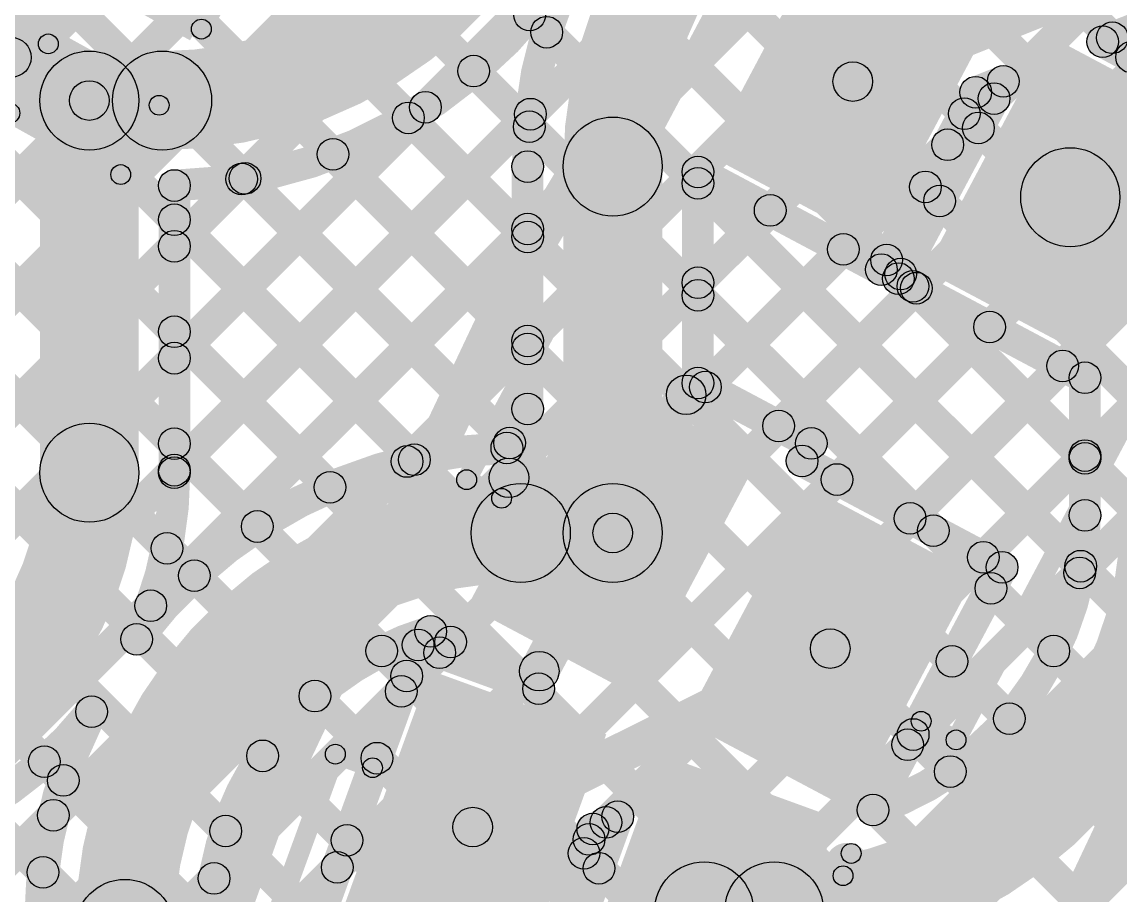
# Model space of a CAD drawing. Header units: millimetres. Extents: x -2.17 to 2.17, y -2.17 to 2.17.
# Drawn here: x -1.453 to -1.1756, y 0.5495 to 0.7701 of the extents above; entities that cross this region are included whole.
import ezdxf

# ---------------------------------------------------------------- set-up
doc = ezdxf.new("R2010")
doc.units = ezdxf.units.MM
doc.header["$MEASUREMENT"] = 0
for name, color, linetype in [('BottomLayer', 5, 'Continuous'), ('Mechanical2', 216, 'Continuous'), ('TopLayer', 1, 'Continuous'), ('TopOverlay', 2, 'Continuous'), ('TopPaste', 8, 'Continuous'), ('TopSolder', 216, 'Continuous')]:
    doc.layers.add(name, color=color, linetype=linetype)

# ---------------------------------------------------------------- blocks, each defined once
blk = doc.blocks.new('WS2812B_M____172')
at = {"layer": 'TopLayer'}
for points in [[(-0.09409, 0.05079), (-0.03504, 0.05079), (-0.03504, 0.01142), (-0.09409, 0.01142)], [(0.03504, 0.05079), (0.09409, 0.05079), (0.09409, 0.01142), (0.03504, 0.01142)], [(-0.09409, -0.01142), (-0.03504, -0.01142), (-0.03504, -0.05079), (-0.09409, -0.05079)], [(0.03504, -0.01142), (0.09409, -0.01142), (0.09409, -0.05079), (0.03504, -0.05079)]]:
    blk.add_hatch(color=1, dxfattribs=at).paths.add_polyline_path(points)
at = {"layer": 'TopOverlay'}
for points in [[(0.07, 0.0725), (0.07, 0.0675), (-0.07, 0.0675), (-0.07, 0.0725)], [(0.0725, 0.06), (0.0675, 0.06), (0.0675, 0.07), (0.0725, 0.07)], [(0.0725, -0.07), (0.0675, -0.07), (0.0675, -0.06), (0.0725, -0.06)], [(0.07, -0.0675), (0.07, -0.0725), (-0.07, -0.0725), (-0.07, -0.0675)]]:
    blk.add_hatch(color=2, dxfattribs=at).paths.add_polyline_path(points)
h = blk.add_hatch(color=2, dxfattribs=at)
edge = h.paths.add_edge_path()
edge.add_arc((0.07, 0.07), 0.0025, 0, 360)
h = blk.add_hatch(color=2, dxfattribs=at)
edge = h.paths.add_edge_path()
edge.add_arc((0.07, 0.07), 0.0025, 0, 360)
h = blk.add_hatch(color=2, dxfattribs=at)
edge = h.paths.add_edge_path()
edge.add_arc((0.07, 0.06), 0.0025, 0, 360)
h = blk.add_hatch(color=2, dxfattribs=at)
edge = h.paths.add_edge_path()
edge.add_arc((0.07, -0.06), 0.0025, 0, 360)
h = blk.add_hatch(color=2, dxfattribs=at)
edge = h.paths.add_edge_path()
edge.add_arc((0.07, -0.07), 0.0025, 0, 360)
h = blk.add_hatch(color=2, dxfattribs=at)
edge = h.paths.add_edge_path()
edge.add_arc((0.07, -0.07), 0.0025, 0, 360)
at = {"layer": 'TopPaste'}
for points in [[(-0.09409, 0.05079), (-0.03504, 0.05079), (-0.03504, 0.01142), (-0.09409, 0.01142)], [(0.03504, 0.05079), (0.09409, 0.05079), (0.09409, 0.01142), (0.03504, 0.01142)], [(-0.09409, -0.01142), (-0.03504, -0.01142), (-0.03504, -0.05079), (-0.09409, -0.05079)], [(0.03504, -0.01142), (0.09409, -0.01142), (0.09409, -0.05079), (0.03504, -0.05079)]]:
    blk.add_hatch(color=8, dxfattribs=at).paths.add_polyline_path(points)
at = {"layer": 'TopSolder'}
for points in [[(-0.09809, 0.05479), (-0.03104, 0.05479), (-0.03104, 0.00742), (-0.09809, 0.00742)], [(0.03104, 0.05479), (0.09809, 0.05479), (0.09809, 0.00742), (0.03104, 0.00742)], [(-0.09809, -0.00742), (-0.03104, -0.00742), (-0.03104, -0.05479), (-0.09809, -0.05479)], [(0.03104, -0.00742), (0.09809, -0.00742), (0.09809, -0.05479), (0.03104, -0.05479)]]:
    blk.add_hatch(color=216, dxfattribs=at).paths.add_polyline_path(points)
at = {"layer": 'TopOverlay'}
for centre in [(0.07, 0.07), (0.07, 0.07), (0.07, 0.06), (0.07, -0.06), (0.07, -0.07), (0.07, -0.07)]:
    blk.add_circle(centre, 0.0025, dxfattribs=at)
blk = doc.blocks.new('WS2812B_M____173')
at = {"layer": 'TopLayer'}
for points in [[(-0.09409, 0.05079), (-0.03504, 0.05079), (-0.03504, 0.01142), (-0.09409, 0.01142)], [(-0.09409, -0.01142), (-0.03504, -0.01142), (-0.03504, -0.05079), (-0.09409, -0.05079)]]:
    blk.add_hatch(color=1, dxfattribs=at).paths.add_polyline_path(points)
at = {"layer": 'TopOverlay'}
h = blk.add_hatch(color=2, dxfattribs=at)
edge = h.paths.add_edge_path()
edge.add_arc((-0.091, 0.061), 0.0025, 0, 360)
h = blk.add_hatch(color=2, dxfattribs=at)
edge = h.paths.add_edge_path()
edge.add_arc((-0.085, 0.061), 0.0025, 0, 360)
h = blk.add_hatch(color=2, dxfattribs=at)
edge = h.paths.add_edge_path()
edge.add_arc((-0.07, -0.06), 0.0025, 0, 360)
for points in [[(-0.0675, -0.07), (-0.0725, -0.07), (-0.0725, -0.06), (-0.0675, -0.06)], [(0.07, -0.0675), (0.07, -0.0725), (-0.07, -0.0725), (-0.07, -0.0675)]]:
    blk.add_hatch(color=2, dxfattribs=at).paths.add_polyline_path(points)
h = blk.add_hatch(color=2, dxfattribs=at)
edge = h.paths.add_edge_path()
edge.add_arc((-0.07, -0.07), 0.0025, 0, 360)
h = blk.add_hatch(color=2, dxfattribs=at)
edge = h.paths.add_edge_path()
edge.add_arc((-0.07, -0.07), 0.0025, 0, 360)
at = {"layer": 'TopPaste'}
for points in [[(-0.09409, 0.05079), (-0.03504, 0.05079), (-0.03504, 0.01142), (-0.09409, 0.01142)], [(-0.09409, -0.01142), (-0.03504, -0.01142), (-0.03504, -0.05079), (-0.09409, -0.05079)]]:
    blk.add_hatch(color=8, dxfattribs=at).paths.add_polyline_path(points)
at = {"layer": 'TopSolder'}
for points in [[(-0.09809, 0.05479), (-0.03104, 0.05479), (-0.03104, 0.00742), (-0.09809, 0.00742)], [(-0.09809, -0.00742), (-0.03104, -0.00742), (-0.03104, -0.05479), (-0.09809, -0.05479)]]:
    blk.add_hatch(color=216, dxfattribs=at).paths.add_polyline_path(points)
at = {"layer": 'TopOverlay', "const_width": 0.005}
blk.add_lwpolyline([(-0.085, 0.061, 1), (-0.091, 0.061, 1)], format="xyb", close=True, dxfattribs=at)
at = {"layer": 'TopOverlay'}
for centre in [(-0.091, 0.061), (-0.085, 0.061), (-0.07, -0.06), (-0.07, -0.07), (-0.07, -0.07)]:
    blk.add_circle(centre, 0.0025, dxfattribs=at)
blk = doc.blocks.new('C__0402_297')
at = {"layer": 'TopLayer'}
for points in [[(-0.0275, -0.0125), (-0.0275, 0.0125), (-0.0095, 0.0125), (-0.0095, -0.0125)], [(0.0095, -0.0125), (0.0095, 0.0125), (0.0275, 0.0125), (0.0275, -0.0125)]]:
    blk.add_hatch(color=1, dxfattribs=at).paths.add_polyline_path(points)
at = {"layer": 'TopOverlay'}
h = blk.add_hatch(color=2, dxfattribs=at)
edge = h.paths.add_edge_path()
edge.add_arc((-0.031, 0.016), 0.0025, 0, 360)
h = blk.add_hatch(color=2, dxfattribs=at)
edge = h.paths.add_edge_path()
edge.add_arc((-0.031, 0.016), 0.0025, 0, 360)
for points in [[(-0.031, 0.0135), (-0.031, 0.0185), (-0.011, 0.0185), (-0.011, 0.0135)], [(0.011, 0.0135), (0.011, 0.0185), (0.031, 0.0185), (0.031, 0.0135)], [(-0.0335, 0.016), (-0.0285, 0.016), (-0.0285, -0.016), (-0.0335, -0.016)], [(0.0285, 0.016), (0.0335, 0.016), (0.0335, -0.016), (0.0285, -0.016)], [(-0.031, -0.0185), (-0.031, -0.0135), (-0.011, -0.0135), (-0.011, -0.0185)], [(0.011, -0.0185), (0.011, -0.0135), (0.031, -0.0135), (0.031, -0.0185)]]:
    blk.add_hatch(color=2, dxfattribs=at).paths.add_polyline_path(points)
h = blk.add_hatch(color=2, dxfattribs=at)
edge = h.paths.add_edge_path()
edge.add_arc((-0.011, 0.016), 0.0025, 0, 360)
h = blk.add_hatch(color=2, dxfattribs=at)
edge = h.paths.add_edge_path()
edge.add_arc((0.011, 0.016), 0.0025, 0, 360)
h = blk.add_hatch(color=2, dxfattribs=at)
edge = h.paths.add_edge_path()
edge.add_arc((0.031, 0.016), 0.0025, 0, 360)
h = blk.add_hatch(color=2, dxfattribs=at)
edge = h.paths.add_edge_path()
edge.add_arc((0.031, 0.016), 0.0025, 0, 360)
h = blk.add_hatch(color=2, dxfattribs=at)
edge = h.paths.add_edge_path()
edge.add_arc((-0.031, -0.016), 0.0025, 0, 360)
h = blk.add_hatch(color=2, dxfattribs=at)
edge = h.paths.add_edge_path()
edge.add_arc((-0.031, -0.016), 0.0025, 0, 360)
h = blk.add_hatch(color=2, dxfattribs=at)
edge = h.paths.add_edge_path()
edge.add_arc((-0.011, -0.016), 0.0025, 0, 360)
h = blk.add_hatch(color=2, dxfattribs=at)
edge = h.paths.add_edge_path()
edge.add_arc((0.011, -0.016), 0.0025, 0, 360)
h = blk.add_hatch(color=2, dxfattribs=at)
edge = h.paths.add_edge_path()
edge.add_arc((0.031, -0.016), 0.0025, 0, 360)
h = blk.add_hatch(color=2, dxfattribs=at)
edge = h.paths.add_edge_path()
edge.add_arc((0.031, -0.016), 0.0025, 0, 360)
at = {"layer": 'TopPaste'}
for points in [[(-0.0275, -0.0125), (-0.0275, 0.0125), (-0.0095, 0.0125), (-0.0095, -0.0125)], [(0.0095, -0.0125), (0.0095, 0.0125), (0.0275, 0.0125), (0.0275, -0.0125)]]:
    blk.add_hatch(color=8, dxfattribs=at).paths.add_polyline_path(points)
at = {"layer": 'TopSolder'}
for points in [[(-0.02986, -0.01486), (-0.02986, 0.01486), (-0.00714, 0.01486), (-0.00714, -0.01486)], [(0.00714, -0.01486), (0.00714, 0.01486), (0.02986, 0.01486), (0.02986, -0.01486)]]:
    blk.add_hatch(color=216, dxfattribs=at).paths.add_polyline_path(points)
at = {"layer": 'TopOverlay'}
for centre in [(-0.031, 0.016), (-0.031, 0.016), (-0.011, 0.016), (0.011, 0.016), (0.031, 0.016), (0.031, 0.016), (-0.031, -0.016), (-0.031, -0.016), (-0.011, -0.016), (0.011, -0.016), (0.031, -0.016), (0.031, -0.016)]:
    blk.add_circle(centre, 0.0025, dxfattribs=at)

msp = doc.modelspace()

# ---------------------------------------------------------------- hatches: boundary and pattern name
at = {"layer": 'BottomLayer'}
for points in [[(-1.46248, 0.29206), (-1.46813, 0.29772), (-0.13579, 1.63006), (-0.13014, 1.6244)], [(-1.43419, 0.29206), (-1.43985, 0.29772), (-0.13579, 1.60177), (-0.13014, 1.59612)], [(-1.7736, 0.29206), (-1.77926, 0.29772), (-0.70733, 1.36965), (-0.70167, 1.36399)], [(-1.74532, 0.29206), (-1.75098, 0.29772), (-0.70733, 1.34137), (-0.70167, 1.33571)], [(-1.71703, 0.29206), (-1.72269, 0.29772), (-0.70733, 1.31308), (-0.70167, 1.30742)], [(-1.68875, 0.29206), (-1.69441, 0.29772), (-0.70733, 1.2848), (-0.70167, 1.27914)], [(-1.66047, 0.29206), (-1.66612, 0.29772), (-0.70733, 1.25651), (-0.70167, 1.25086)], [(-1.63218, 0.29206), (-1.63784, 0.29772), (-0.70733, 1.22823), (-0.70167, 1.22257)], [(-1.63216, 1.21496), (-1.6265, 1.22062), (-0.73117, 0.32529), (-0.73683, 0.31963)], [(-1.64433, 1.19885), (-1.63867, 1.20451), (-0.73188, 0.29772), (-0.73754, 0.29206)], [(-1.6039, 0.29206), (-1.60955, 0.29772), (-0.70733, 1.19994), (-0.70167, 1.19429)], [(-1.6565, 1.18274), (-1.65084, 1.18839), (-0.76017, 0.29772), (-0.76583, 0.29206)], [(-1.66867, 1.16662), (-1.66301, 1.17228), (-0.78845, 0.29772), (-0.79411, 0.29206)], [(-1.57561, 0.29206), (-1.58127, 0.29772), (-0.70733, 1.17166), (-0.70167, 1.166)], [(-1.68084, 1.15051), (-1.67518, 1.15617), (-0.81674, 0.29772), (-0.82239, 0.29206)], [(-1.54733, 0.29206), (-1.55299, 0.29772), (-0.70733, 1.14337), (-0.70167, 1.13772)], [(-1.69301, 1.13439), (-1.68736, 1.14005), (-0.84502, 0.29772), (-0.85068, 0.29206)], [(-1.70518, 1.11828), (-1.69953, 1.12394), (-0.87331, 0.29772), (-0.87896, 0.29206)], [(-1.71716, 1.10198), (-1.7115, 1.10763), (-0.90159, 0.29772), (-0.90725, 0.29206)], [(-1.72741, 1.08394), (-1.72176, 1.0896), (-0.92987, 0.29772), (-0.93553, 0.29206)], [(-1.51904, 0.29206), (-1.5247, 0.29772), (-0.73626, 1.08616), (-0.73061, 1.0805)], [(-1.49076, 0.29206), (-1.49642, 0.29772), (-0.71841, 1.07573), (-0.71275, 1.07007)], [(-1.73767, 1.06591), (-1.73201, 1.07157), (-0.95816, 0.29772), (-0.96382, 0.29206)], [(-1.91502, 0.29206), (-1.92068, 0.29772), (-1.16617, 1.05223), (-1.16051, 1.04657)], [(-1.74792, 1.04788), (-1.74226, 1.05354), (-0.98644, 0.29772), (-0.9921, 0.29206)], [(-1.75817, 1.02985), (-1.75251, 1.0355), (-1.01473, 0.29772), (-1.02038, 0.29206)], [(-1.88674, 0.29206), (-1.8924, 0.29772), (-1.16535, 1.02476), (-1.15969, 1.01911)], [(-1.76842, 1.01181), (-1.76276, 1.01747), (-1.04301, 0.29772), (-1.04867, 0.29206)], [(-1.85846, 0.29206), (-1.86411, 0.29772), (-1.15727, 1.00456), (-1.15161, 0.9989)], [(-1.77867, 0.99378), (-1.77302, 0.99944), (-1.0713, 0.29772), (-1.07695, 0.29206)], [(-1.83017, 0.29206), (-1.83583, 0.29772), (-1.14328, 0.99027), (-1.13762, 0.98461)], [(-1.80189, 0.29206), (-1.80754, 0.29772), (-1.12552, 0.97974), (-1.11986, 0.97409)], [(-1.78893, 0.97575), (-1.78327, 0.98141), (-1.09958, 0.29772), (-1.10524, 0.29206)], [(-1.79918, 0.95772), (-1.79352, 0.96337), (-1.12786, 0.29772), (-1.13352, 0.29206)], [(-1.80943, 0.93968), (-1.80377, 0.94534), (-1.15615, 0.29772), (-1.16181, 0.29206)], [(-1.81968, 0.92165), (-1.81402, 0.92731), (-1.18443, 0.29772), (-1.19009, 0.29206)]]:
    msp.add_hatch(color=5, dxfattribs=at).paths.add_polyline_path(points)
at = {"layer": 'TopLayer'}
for points in [[(-1.2413, 0.75036), (-1.245, 0.75965), (-1.14187, 0.80075), (-1.13817, 0.79146)], [(-1.4668, 0.741), (-1.4738, 0.74488), (-1.45149, 0.78511), (-1.4445, 0.78123)], [(-1.3276, 0.76898), (-1.32194, 0.77464), (-1.31761, 0.77031), (-1.32327, 0.76465)], [(-1.17856, 0.76137), (-1.18152, 0.7688), (-1.17029, 0.77328), (-1.16733, 0.76584)], [(-1.18192, 0.76155), (-1.17817, 0.76861), (-1.14692, 0.752), (-1.15068, 0.74494)], [(-1.18042, 0.76323), (-1.17477, 0.76889), (-1.16991, 0.76402), (-1.17556, 0.75837)], [(-1.45807, 0.75674), (-1.45322, 0.76549), (-1.43354, 0.75458), (-1.43839, 0.74584)], [(-1.43597, 0.73771), (-1.43597, 0.76271), (-1.41759, 0.76271), (-1.41759, 0.73771)], [(-1.34171, 0.75481), (-1.33606, 0.76047), (-1.32203, 0.74644), (-1.32768, 0.74078)], [(-1.21061, 0.74859), (-1.21357, 0.75602), (-1.20663, 0.75879), (-1.20366, 0.75136)], [(-1.22811, 0.70337), (-1.23517, 0.70712), (-1.20868, 0.75695), (-1.20161, 0.7532)], [(-1.23238, 0.70564), (-1.23944, 0.70939), (-1.21562, 0.75419), (-1.20856, 0.75043)], [(-1.21632, 0.7362), (-1.22198, 0.74186), (-1.21029, 0.75355), (-1.20463, 0.74789)], [(-1.42347, 0.6562), (-1.44847, 0.6562), (-1.44847, 0.75021), (-1.42347, 0.75021)], [(-1.41164, 0.68231), (-1.4173, 0.68796), (-1.3539, 0.75136), (-1.34825, 0.7457)], [(-1.41164, 0.65402), (-1.4173, 0.65968), (-1.32738, 0.7496), (-1.32172, 0.74394)], [(-1.21781, 0.74405), (-1.21215, 0.7497), (-1.20858, 0.74613), (-1.21424, 0.74047)], [(-1.3582, 0.74302), (-1.35255, 0.74867), (-1.32245, 0.71857), (-1.3281, 0.71292)], [(-1.37727, 0.7338), (-1.37161, 0.73946), (-1.32245, 0.69029), (-1.3281, 0.68463)], [(-1.18823, 0.7133), (-1.18823, 0.7383), (-1.1623, 0.7383), (-1.1623, 0.7133)], [(-1.28415, 0.72864), (-1.2804, 0.7357), (-1.23403, 0.71105), (-1.23779, 0.70398)], [(-1.41164, 0.71059), (-1.4173, 0.71625), (-1.40034, 0.73321), (-1.39468, 0.72755)], [(-1.39946, 0.7277), (-1.3938, 0.73336), (-1.327, 0.66656), (-1.33266, 0.6609)], [(-1.32127, 0.6723), (-1.32927, 0.6723), (-1.32927, 0.73354), (-1.32127, 0.73354)], [(-1.29127, 0.64098), (-1.31627, 0.64098), (-1.31627, 0.73354), (-1.29127, 0.73354)], [(-1.27827, 0.67885), (-1.28627, 0.67885), (-1.28627, 0.73217), (-1.27827, 0.73217)], [(-1.2851, 0.72649), (-1.27945, 0.73214), (-1.18273, 0.63542), (-1.18838, 0.62977)], [(-1.22763, 0.72558), (-1.22197, 0.73124), (-1.2184, 0.72766), (-1.22405, 0.72201)], [(-1.41047, 0.6562), (-1.41847, 0.6562), (-1.41847, 0.72875), (-1.41047, 0.72875)], [(-1.27945, 0.70137), (-1.2851, 0.70702), (-1.26684, 0.72529), (-1.26118, 0.71963)], [(-1.4173, 0.71726), (-1.41164, 0.72292), (-1.35103, 0.6623), (-1.35669, 0.65665)], [(-1.41762, 0.61976), (-1.42328, 0.62542), (-1.3281, 0.72059), (-1.32245, 0.71493)], [(-1.27753, 0.675), (-1.28318, 0.68066), (-1.24837, 0.71547), (-1.24272, 0.70981)], [(-1.23745, 0.70711), (-1.23179, 0.71277), (-1.22822, 0.7092), (-1.23387, 0.70354)], [(-1.23387, 0.70354), (-1.22822, 0.7092), (-1.22514, 0.70612), (-1.2308, 0.70047)], [(-1.23352, 0.70171), (-1.22976, 0.70878), (-1.18262, 0.68371), (-1.18638, 0.67665)], [(-1.25906, 0.66518), (-1.26472, 0.67084), (-1.22991, 0.70565), (-1.22425, 0.69999)], [(-1.2308, 0.70047), (-1.22514, 0.70612), (-1.18167, 0.66265), (-1.18733, 0.657)], [(-1.2851, 0.6982), (-1.27945, 0.70386), (-1.21999, 0.6444), (-1.22564, 0.63874)], [(-1.4173, 0.68897), (-1.41164, 0.69463), (-1.37236, 0.65535), (-1.37801, 0.64969)], [(-1.24429, 0.65167), (-1.24995, 0.65732), (-1.21144, 0.69583), (-1.20578, 0.69017)], [(-1.35288, 0.65621), (-1.35854, 0.66187), (-1.3281, 0.69231), (-1.32245, 0.68665)], [(-1.22583, 0.64185), (-1.23148, 0.6475), (-1.19298, 0.68601), (-1.18732, 0.68035)], [(-1.28415, 0.67532), (-1.2804, 0.68238), (-1.25172, 0.66713), (-1.25547, 0.66007)], [(-1.1805, 0.64542), (-1.1885, 0.64542), (-1.1885, 0.68018), (-1.1805, 0.68018)], [(-1.29936, 0.63863), (-1.30819, 0.64333), (-1.28963, 0.67823), (-1.2808, 0.67354)], [(-1.32699, 0.66055), (-1.33405, 0.66431), (-1.32881, 0.67418), (-1.32174, 0.67042)], [(-1.4173, 0.66069), (-1.41164, 0.66635), (-1.39074, 0.64545), (-1.3964, 0.63979)], [(-1.25241, 0.65731), (-1.25948, 0.66106), (-1.25713, 0.66548), (-1.25007, 0.66172)], [(-1.20736, 0.63203), (-1.21302, 0.63769), (-1.18733, 0.66337), (-1.18167, 0.65772)], [(-1.25782, 0.65565), (-1.25407, 0.66272), (-1.20356, 0.63586), (-1.20731, 0.6288)], [(-1.33233, 0.6505), (-1.32764, 0.65933), (-1.30143, 0.6454), (-1.30612, 0.63657)], [(-1.327, 0.62848), (-1.327, 0.65348), (-1.30377, 0.65348), (-1.30377, 0.62848)], [(-1.31792, 0.60373), (-1.32675, 0.60843), (-1.30819, 0.64333), (-1.29936, 0.63863)], [(-1.41918, 0.63429), (-1.41353, 0.63995), (-1.40663, 0.63305), (-1.41228, 0.62739)], [(-1.23451, 0.56912), (-1.24158, 0.57287), (-1.20897, 0.63421), (-1.2019, 0.63045)], [(-1.22645, 0.58465), (-1.23211, 0.59031), (-1.18868, 0.63374), (-1.18303, 0.62808)], [(-1.21109, 0.62419), (-1.20543, 0.62984), (-1.18955, 0.61397), (-1.19521, 0.60831)], [(-1.35161, 0.61259), (-1.34785, 0.61965), (-1.32063, 0.60518), (-1.32439, 0.59812)], [(-1.35429, 0.60896), (-1.35155, 0.61647), (-1.32114, 0.60541), (-1.32388, 0.59789)], [(-1.34463, 0.6079), (-1.35029, 0.61355), (-1.34755, 0.61629), (-1.3419, 0.61063)], [(-1.33691, 0.56223), (-1.34138, 0.57117), (-1.25108, 0.61625), (-1.24662, 0.6073)], [(-1.37552, 0.53894), (-1.38303, 0.54167), (-1.35668, 0.61408), (-1.34916, 0.61135)], [(-1.36496, 0.60835), (-1.3593, 0.61401), (-1.35296, 0.60767), (-1.35862, 0.60201)], [(-1.22091, 0.60572), (-1.21525, 0.61138), (-1.20079, 0.59691), (-1.20644, 0.59126)], [(-1.40163, 0.5509), (-1.40729, 0.55655), (-1.36001, 0.60383), (-1.35436, 0.59817)], [(-1.38184, 0.59695), (-1.37618, 0.60261), (-1.36051, 0.58693), (-1.36616, 0.58127)], [(-1.23073, 0.58726), (-1.22507, 0.59291), (-1.21571, 0.58356), (-1.22137, 0.5779)], [(-1.45015, 0.5804), (-1.44449, 0.58606), (-1.43974, 0.58131), (-1.4454, 0.57565)], [(-1.39504, 0.58186), (-1.38938, 0.58752), (-1.36806, 0.56619), (-1.37371, 0.56054)], [(-1.46664, 0.56861), (-1.46099, 0.57427), (-1.44483, 0.55811), (-1.45048, 0.55245)], [(-1.4876, 0.52149), (-1.49326, 0.52715), (-1.44789, 0.57252), (-1.44223, 0.56687)], [(-1.30701, 0.56262), (-1.31059, 0.56978), (-1.3043, 0.57292), (-1.30072, 0.56576)], [(-1.31706, 0.51766), (-1.32458, 0.5204), (-1.30627, 0.57071), (-1.29875, 0.56797)], [(-1.30693, 0.56075), (-1.31258, 0.5664), (-1.30829, 0.57069), (-1.30264, 0.56504)], [(-1.40433, 0.56287), (-1.39868, 0.56853), (-1.3756, 0.54546), (-1.38126, 0.5398)], [(-1.32161, 0.51932), (-1.32912, 0.52205), (-1.31256, 0.56757), (-1.30504, 0.56483)], [(-1.31386, 0.55725), (-1.3082, 0.56291), (-1.30443, 0.55913), (-1.31008, 0.55348)], [(-1.40267, 0.52157), (-1.40833, 0.52723), (-1.3762, 0.55936), (-1.37054, 0.5537)], [(-1.28069, 0.53292), (-1.28069, 0.55792), (-1.263, 0.55792), (-1.263, 0.53292)]]:
    msp.add_hatch(color=1, dxfattribs=at).paths.add_polyline_path(points)
h = msp.add_hatch(color=1, dxfattribs=at)
edge = h.paths.add_edge_path()
edge.add_arc((-1.32477, 0.77181), 0.004, 0, 360)
h = msp.add_hatch(color=1, dxfattribs=at)
edge = h.paths.add_edge_path()
edge.add_arc((-1.32044, 0.76748), 0.004, 0, 360)
h = msp.add_hatch(color=1, dxfattribs=at)
edge = h.paths.add_edge_path()
edge.add_arc((-1.18004, 0.76508), 0.004, 0, 360)
h = msp.add_hatch(color=1, dxfattribs=at)
edge = h.paths.add_edge_path()
edge.add_arc((-1.18004, 0.76508), 0.004, 0, 360)
h = msp.add_hatch(color=1, dxfattribs=at)
edge = h.paths.add_edge_path()
edge.add_arc((-1.1776, 0.76606), 0.004, 0, 360)
h = msp.add_hatch(color=1, dxfattribs=at)
edge = h.paths.add_edge_path()
edge.add_arc((-1.45565, 0.76112), 0.005, 0, 360)
h = msp.add_hatch(color=1, dxfattribs=at)
edge = h.paths.add_edge_path()
edge.add_arc((-1.43597, 0.75021), 0.0125, 0, 360)
h = msp.add_hatch(color=1, dxfattribs=at)
edge = h.paths.add_edge_path()
edge.add_arc((-1.43597, 0.75021), 0.0125, 0, 360)
h = msp.add_hatch(color=1, dxfattribs=at)
edge = h.paths.add_edge_path()
edge.add_arc((-1.41759, 0.75021), 0.0125, 0, 360)
h = msp.add_hatch(color=1, dxfattribs=at)
edge = h.paths.add_edge_path()
edge.add_arc((-1.41759, 0.75021), 0.0125, 0, 360)
h = msp.add_hatch(color=1, dxfattribs=at)
edge = h.paths.add_edge_path()
edge.add_arc((-1.17273, 0.76119), 0.004, 0, 360)
h = msp.add_hatch(color=1, dxfattribs=at)
edge = h.paths.add_edge_path()
edge.add_arc((-1.33889, 0.75764), 0.004, 0, 360)
h = msp.add_hatch(color=1, dxfattribs=at)
edge = h.paths.add_edge_path()
edge.add_arc((-1.24315, 0.755), 0.005, 0, 360)
h = msp.add_hatch(color=1, dxfattribs=at)
edge = h.paths.add_edge_path()
edge.add_arc((-1.20515, 0.75508), 0.004, 0, 360)
h = msp.add_hatch(color=1, dxfattribs=at)
edge = h.paths.add_edge_path()
edge.add_arc((-1.20515, 0.75508), 0.004, 0, 360)
h = msp.add_hatch(color=1, dxfattribs=at)
edge = h.paths.add_edge_path()
edge.add_arc((-1.43597, 0.75021), 0.005, 0, 360)
h = msp.add_hatch(color=1, dxfattribs=at)
edge = h.paths.add_edge_path()
edge.add_arc((-1.21209, 0.75231), 0.004, 0, 360)
h = msp.add_hatch(color=1, dxfattribs=at)
edge = h.paths.add_edge_path()
edge.add_arc((-1.21209, 0.75231), 0.004, 0, 360)
h = msp.add_hatch(color=1, dxfattribs=at)
edge = h.paths.add_edge_path()
edge.add_arc((-1.20746, 0.75072), 0.004, 0, 360)
h = msp.add_hatch(color=1, dxfattribs=at)
edge = h.paths.add_edge_path()
edge.add_arc((-1.35107, 0.74853), 0.004, 0, 360)
h = msp.add_hatch(color=1, dxfattribs=at)
edge = h.paths.add_edge_path()
edge.add_arc((-1.35537, 0.74584), 0.004, 0, 360)
h = msp.add_hatch(color=1, dxfattribs=at)
edge = h.paths.add_edge_path()
edge.add_arc((-1.32455, 0.74677), 0.004, 0, 360)
h = msp.add_hatch(color=1, dxfattribs=at)
edge = h.paths.add_edge_path()
edge.add_arc((-1.21498, 0.74687), 0.004, 0, 360)
h = msp.add_hatch(color=1, dxfattribs=at)
edge = h.paths.add_edge_path()
edge.add_arc((-1.32486, 0.74361), 0.004, 0, 360)
h = msp.add_hatch(color=1, dxfattribs=at)
edge = h.paths.add_edge_path()
edge.add_arc((-1.30377, 0.73354), 0.0125, 0, 360)
h = msp.add_hatch(color=1, dxfattribs=at)
edge = h.paths.add_edge_path()
edge.add_arc((-1.30377, 0.73354), 0.0125, 0, 360)
h = msp.add_hatch(color=1, dxfattribs=at)
edge = h.paths.add_edge_path()
edge.add_arc((-1.21141, 0.7433), 0.004, 0, 360)
h = msp.add_hatch(color=1, dxfattribs=at)
edge = h.paths.add_edge_path()
edge.add_arc((-1.37444, 0.73663), 0.004, 0, 360)
h = msp.add_hatch(color=1, dxfattribs=at)
edge = h.paths.add_edge_path()
edge.add_arc((-1.21915, 0.73903), 0.004, 0, 360)
h = msp.add_hatch(color=1, dxfattribs=at)
edge = h.paths.add_edge_path()
edge.add_arc((-1.18823, 0.7258), 0.0125, 0, 360)
h = msp.add_hatch(color=1, dxfattribs=at)
edge = h.paths.add_edge_path()
edge.add_arc((-1.18823, 0.7258), 0.0125, 0, 360)
h = msp.add_hatch(color=1, dxfattribs=at)
edge = h.paths.add_edge_path()
edge.add_arc((-1.18823, 0.7258), 0.0125, 0, 360)
h = msp.add_hatch(color=1, dxfattribs=at)
edge = h.paths.add_edge_path()
edge.add_arc((-1.32527, 0.73354), 0.004, 0, 360)
h = msp.add_hatch(color=1, dxfattribs=at)
edge = h.paths.add_edge_path()
edge.add_arc((-1.32527, 0.73354), 0.004, 0, 360)
h = msp.add_hatch(color=1, dxfattribs=at)
edge = h.paths.add_edge_path()
edge.add_arc((-1.28227, 0.73217), 0.004, 0, 360)
h = msp.add_hatch(color=1, dxfattribs=at)
edge = h.paths.add_edge_path()
edge.add_arc((-1.28227, 0.73217), 0.004, 0, 360)
h = msp.add_hatch(color=1, dxfattribs=at)
edge = h.paths.add_edge_path()
edge.add_arc((-1.41447, 0.72875), 0.004, 0, 360)
h = msp.add_hatch(color=1, dxfattribs=at)
edge = h.paths.add_edge_path()
edge.add_arc((-1.41447, 0.72875), 0.004, 0, 360)
h = msp.add_hatch(color=1, dxfattribs=at)
edge = h.paths.add_edge_path()
edge.add_arc((-1.39751, 0.73038), 0.004, 0, 360)
h = msp.add_hatch(color=1, dxfattribs=at)
edge = h.paths.add_edge_path()
edge.add_arc((-1.39663, 0.73053), 0.004, 0, 360)
h = msp.add_hatch(color=1, dxfattribs=at)
edge = h.paths.add_edge_path()
edge.add_arc((-1.28227, 0.72931), 0.004, 0, 360)
h = msp.add_hatch(color=1, dxfattribs=at)
edge = h.paths.add_edge_path()
edge.add_arc((-1.2248, 0.72841), 0.004, 0, 360)
h = msp.add_hatch(color=1, dxfattribs=at)
edge = h.paths.add_edge_path()
edge.add_arc((-1.22123, 0.72483), 0.004, 0, 360)
h = msp.add_hatch(color=1, dxfattribs=at)
edge = h.paths.add_edge_path()
edge.add_arc((-1.41447, 0.72009), 0.004, 0, 360)
h = msp.add_hatch(color=1, dxfattribs=at)
edge = h.paths.add_edge_path()
edge.add_arc((-1.26401, 0.72246), 0.004, 0, 360)
h = msp.add_hatch(color=1, dxfattribs=at)
edge = h.paths.add_edge_path()
edge.add_arc((-1.32527, 0.71776), 0.004, 0, 360)
h = msp.add_hatch(color=1, dxfattribs=at)
edge = h.paths.add_edge_path()
edge.add_arc((-1.32527, 0.71575), 0.004, 0, 360)
h = msp.add_hatch(color=1, dxfattribs=at)
edge = h.paths.add_edge_path()
edge.add_arc((-1.41447, 0.71342), 0.004, 0, 360)
h = msp.add_hatch(color=1, dxfattribs=at)
edge = h.paths.add_edge_path()
edge.add_arc((-1.24554, 0.71264), 0.004, 0, 360)
h = msp.add_hatch(color=1, dxfattribs=at)
edge = h.paths.add_edge_path()
edge.add_arc((-1.23462, 0.70994), 0.004, 0, 360)
h = msp.add_hatch(color=1, dxfattribs=at)
edge = h.paths.add_edge_path()
edge.add_arc((-1.23591, 0.70752), 0.004, 0, 360)
h = msp.add_hatch(color=1, dxfattribs=at)
edge = h.paths.add_edge_path()
edge.add_arc((-1.23591, 0.70752), 0.004, 0, 360)
h = msp.add_hatch(color=1, dxfattribs=at)
edge = h.paths.add_edge_path()
edge.add_arc((-1.23104, 0.70637), 0.004, 0, 360)
h = msp.add_hatch(color=1, dxfattribs=at)
edge = h.paths.add_edge_path()
edge.add_arc((-1.23104, 0.70637), 0.004, 0, 360)
h = msp.add_hatch(color=1, dxfattribs=at)
edge = h.paths.add_edge_path()
edge.add_arc((-1.28227, 0.70419), 0.004, 0, 360)
h = msp.add_hatch(color=1, dxfattribs=at)
edge = h.paths.add_edge_path()
edge.add_arc((-1.23164, 0.70525), 0.004, 0, 360)
h = msp.add_hatch(color=1, dxfattribs=at)
edge = h.paths.add_edge_path()
edge.add_arc((-1.23164, 0.70525), 0.004, 0, 360)
h = msp.add_hatch(color=1, dxfattribs=at)
edge = h.paths.add_edge_path()
edge.add_arc((-1.22797, 0.70329), 0.004, 0, 360)
h = msp.add_hatch(color=1, dxfattribs=at)
edge = h.paths.add_edge_path()
edge.add_arc((-1.22797, 0.70329), 0.004, 0, 360)
h = msp.add_hatch(color=1, dxfattribs=at)
edge = h.paths.add_edge_path()
edge.add_arc((-1.28227, 0.70103), 0.004, 0, 360)
h = msp.add_hatch(color=1, dxfattribs=at)
edge = h.paths.add_edge_path()
edge.add_arc((-1.22708, 0.70282), 0.004, 0, 360)
h = msp.add_hatch(color=1, dxfattribs=at)
edge = h.paths.add_edge_path()
edge.add_arc((-1.20861, 0.693), 0.004, 0, 360)
h = msp.add_hatch(color=1, dxfattribs=at)
edge = h.paths.add_edge_path()
edge.add_arc((-1.41447, 0.6918), 0.004, 0, 360)
h = msp.add_hatch(color=1, dxfattribs=at)
edge = h.paths.add_edge_path()
edge.add_arc((-1.32527, 0.68948), 0.004, 0, 360)
h = msp.add_hatch(color=1, dxfattribs=at)
edge = h.paths.add_edge_path()
edge.add_arc((-1.32527, 0.68746), 0.004, 0, 360)
h = msp.add_hatch(color=1, dxfattribs=at)
edge = h.paths.add_edge_path()
edge.add_arc((-1.41447, 0.68514), 0.004, 0, 360)
h = msp.add_hatch(color=1, dxfattribs=at)
edge = h.paths.add_edge_path()
edge.add_arc((-1.19015, 0.68318), 0.004, 0, 360)
h = msp.add_hatch(color=1, dxfattribs=at)
edge = h.paths.add_edge_path()
edge.add_arc((-1.28227, 0.67885), 0.004, 0, 360)
h = msp.add_hatch(color=1, dxfattribs=at)
edge = h.paths.add_edge_path()
edge.add_arc((-1.28227, 0.67885), 0.004, 0, 360)
h = msp.add_hatch(color=1, dxfattribs=at)
edge = h.paths.add_edge_path()
edge.add_arc((-1.1845, 0.68018), 0.004, 0, 360)
h = msp.add_hatch(color=1, dxfattribs=at)
edge = h.paths.add_edge_path()
edge.add_arc((-1.1845, 0.68018), 0.004, 0, 360)
h = msp.add_hatch(color=1, dxfattribs=at)
edge = h.paths.add_edge_path()
edge.add_arc((-1.28522, 0.67588), 0.005, 0, 360)
h = msp.add_hatch(color=1, dxfattribs=at)
edge = h.paths.add_edge_path()
edge.add_arc((-1.28036, 0.67783), 0.004, 0, 360)
h = msp.add_hatch(color=1, dxfattribs=at)
edge = h.paths.add_edge_path()
edge.add_arc((-1.32527, 0.6723), 0.004, 0, 360)
h = msp.add_hatch(color=1, dxfattribs=at)
edge = h.paths.add_edge_path()
edge.add_arc((-1.32527, 0.6723), 0.004, 0, 360)
h = msp.add_hatch(color=1, dxfattribs=at)
edge = h.paths.add_edge_path()
edge.add_arc((-1.26189, 0.66801), 0.004, 0, 360)
h = msp.add_hatch(color=1, dxfattribs=at)
edge = h.paths.add_edge_path()
edge.add_arc((-1.43597, 0.6562), 0.0125, 0, 360)
h = msp.add_hatch(color=1, dxfattribs=at)
edge = h.paths.add_edge_path()
edge.add_arc((-1.43597, 0.6562), 0.0125, 0, 360)
h = msp.add_hatch(color=1, dxfattribs=at)
edge = h.paths.add_edge_path()
edge.add_arc((-1.41447, 0.66352), 0.004, 0, 360)
h = msp.add_hatch(color=1, dxfattribs=at)
edge = h.paths.add_edge_path()
edge.add_arc((-1.33052, 0.66243), 0.004, 0, 360)
h = msp.add_hatch(color=1, dxfattribs=at)
edge = h.paths.add_edge_path()
edge.add_arc((-1.33052, 0.66243), 0.004, 0, 360)
h = msp.add_hatch(color=1, dxfattribs=at)
edge = h.paths.add_edge_path()
edge.add_arc((-1.32983, 0.66373), 0.004, 0, 360)
h = msp.add_hatch(color=1, dxfattribs=at)
edge = h.paths.add_edge_path()
edge.add_arc((-1.2536, 0.6636), 0.004, 0, 360)
h = msp.add_hatch(color=1, dxfattribs=at)
edge = h.paths.add_edge_path()
edge.add_arc((-1.2536, 0.6636), 0.004, 0, 360)
h = msp.add_hatch(color=1, dxfattribs=at)
edge = h.paths.add_edge_path()
edge.add_arc((-1.35571, 0.65904), 0.004, 0, 360)
h = msp.add_hatch(color=1, dxfattribs=at)
edge = h.paths.add_edge_path()
edge.add_arc((-1.35386, 0.65948), 0.004, 0, 360)
h = msp.add_hatch(color=1, dxfattribs=at)
edge = h.paths.add_edge_path()
edge.add_arc((-1.25594, 0.65919), 0.004, 0, 360)
h = msp.add_hatch(color=1, dxfattribs=at)
edge = h.paths.add_edge_path()
edge.add_arc((-1.25594, 0.65919), 0.004, 0, 360)
h = msp.add_hatch(color=1, dxfattribs=at)
edge = h.paths.add_edge_path()
edge.add_arc((-1.1845, 0.66055), 0.004, 0, 360)
h = msp.add_hatch(color=1, dxfattribs=at)
edge = h.paths.add_edge_path()
edge.add_arc((-1.1845, 0.65982), 0.004, 0, 360)
h = msp.add_hatch(color=1, dxfattribs=at)
edge = h.paths.add_edge_path()
edge.add_arc((-1.41447, 0.65685), 0.004, 0, 360)
h = msp.add_hatch(color=1, dxfattribs=at)
edge = h.paths.add_edge_path()
edge.add_arc((-1.41447, 0.6562), 0.004, 0, 360)
h = msp.add_hatch(color=1, dxfattribs=at)
edge = h.paths.add_edge_path()
edge.add_arc((-1.41447, 0.6562), 0.004, 0, 360)
h = msp.add_hatch(color=1, dxfattribs=at)
edge = h.paths.add_edge_path()
edge.add_arc((-1.32998, 0.65492), 0.005, 0, 360)
h = msp.add_hatch(color=1, dxfattribs=at)
edge = h.paths.add_edge_path()
edge.add_arc((-1.24712, 0.65449), 0.004, 0, 360)
h = msp.add_hatch(color=1, dxfattribs=at)
edge = h.paths.add_edge_path()
edge.add_arc((-1.37518, 0.65252), 0.004, 0, 360)
h = msp.add_hatch(color=1, dxfattribs=at)
edge = h.paths.add_edge_path()
edge.add_arc((-1.327, 0.64098), 0.0125, 0, 360)
h = msp.add_hatch(color=1, dxfattribs=at)
edge = h.paths.add_edge_path()
edge.add_arc((-1.327, 0.64098), 0.0125, 0, 360)
h = msp.add_hatch(color=1, dxfattribs=at)
edge = h.paths.add_edge_path()
edge.add_arc((-1.30377, 0.64098), 0.0125, 0, 360)
h = msp.add_hatch(color=1, dxfattribs=at)
edge = h.paths.add_edge_path()
edge.add_arc((-1.30377, 0.64098), 0.0125, 0, 360)
h = msp.add_hatch(color=1, dxfattribs=at)
edge = h.paths.add_edge_path()
edge.add_arc((-1.1845, 0.64542), 0.004, 0, 360)
h = msp.add_hatch(color=1, dxfattribs=at)
edge = h.paths.add_edge_path()
edge.add_arc((-1.1845, 0.64542), 0.004, 0, 360)
h = msp.add_hatch(color=1, dxfattribs=at)
edge = h.paths.add_edge_path()
edge.add_arc((-1.39357, 0.64262), 0.004, 0, 360)
h = msp.add_hatch(color=1, dxfattribs=at)
edge = h.paths.add_edge_path()
edge.add_arc((-1.22866, 0.64468), 0.004, 0, 360)
h = msp.add_hatch(color=1, dxfattribs=at)
edge = h.paths.add_edge_path()
edge.add_arc((-1.30377, 0.64098), 0.005, 0, 360)
h = msp.add_hatch(color=1, dxfattribs=at)
edge = h.paths.add_edge_path()
edge.add_arc((-1.30377, 0.64098), 0.005, 0, 360)
h = msp.add_hatch(color=1, dxfattribs=at)
edge = h.paths.add_edge_path()
edge.add_arc((-1.30377, 0.64098), 0.005, 0, 360)
h = msp.add_hatch(color=1, dxfattribs=at)
edge = h.paths.add_edge_path()
edge.add_arc((-1.22281, 0.64157), 0.004, 0, 360)
h = msp.add_hatch(color=1, dxfattribs=at)
edge = h.paths.add_edge_path()
edge.add_arc((-1.41635, 0.63712), 0.004, 0, 360)
h = msp.add_hatch(color=1, dxfattribs=at)
edge = h.paths.add_edge_path()
edge.add_arc((-1.21019, 0.63486), 0.004, 0, 360)
h = msp.add_hatch(color=1, dxfattribs=at)
edge = h.paths.add_edge_path()
edge.add_arc((-1.20544, 0.63233), 0.004, 0, 360)
h = msp.add_hatch(color=1, dxfattribs=at)
edge = h.paths.add_edge_path()
edge.add_arc((-1.20544, 0.63233), 0.004, 0, 360)
h = msp.add_hatch(color=1, dxfattribs=at)
edge = h.paths.add_edge_path()
edge.add_arc((-1.18556, 0.6326), 0.004, 0, 360)
h = msp.add_hatch(color=1, dxfattribs=at)
edge = h.paths.add_edge_path()
edge.add_arc((-1.40945, 0.63022), 0.004, 0, 360)
h = msp.add_hatch(color=1, dxfattribs=at)
edge = h.paths.add_edge_path()
edge.add_arc((-1.18585, 0.63091), 0.004, 0, 360)
h = msp.add_hatch(color=1, dxfattribs=at)
edge = h.paths.add_edge_path()
edge.add_arc((-1.20826, 0.62702), 0.004, 0, 360)
h = msp.add_hatch(color=1, dxfattribs=at)
edge = h.paths.add_edge_path()
edge.add_arc((-1.42045, 0.62259), 0.004, 0, 360)
h = msp.add_hatch(color=1, dxfattribs=at)
edge = h.paths.add_edge_path()
edge.add_arc((-1.34973, 0.61612), 0.004, 0, 360)
h = msp.add_hatch(color=1, dxfattribs=at)
edge = h.paths.add_edge_path()
edge.add_arc((-1.34973, 0.61612), 0.004, 0, 360)
h = msp.add_hatch(color=1, dxfattribs=at)
edge = h.paths.add_edge_path()
edge.add_arc((-1.42402, 0.61412), 0.004, 0, 360)
h = msp.add_hatch(color=1, dxfattribs=at)
edge = h.paths.add_edge_path()
edge.add_arc((-1.42402, 0.61412), 0.004, 0, 360)
h = msp.add_hatch(color=1, dxfattribs=at)
edge = h.paths.add_edge_path()
edge.add_arc((-1.35292, 0.61272), 0.004, 0, 360)
h = msp.add_hatch(color=1, dxfattribs=at)
edge = h.paths.add_edge_path()
edge.add_arc((-1.35292, 0.61272), 0.004, 0, 360)
h = msp.add_hatch(color=1, dxfattribs=at)
edge = h.paths.add_edge_path()
edge.add_arc((-1.34473, 0.61346), 0.004, 0, 360)
h = msp.add_hatch(color=1, dxfattribs=at)
edge = h.paths.add_edge_path()
edge.add_arc((-1.24885, 0.61178), 0.005, 0, 360)
h = msp.add_hatch(color=1, dxfattribs=at)
edge = h.paths.add_edge_path()
edge.add_arc((-1.36213, 0.61118), 0.004, 0, 360)
h = msp.add_hatch(color=1, dxfattribs=at)
edge = h.paths.add_edge_path()
edge.add_arc((-1.34746, 0.61073), 0.004, 0, 360)
h = msp.add_hatch(color=1, dxfattribs=at)
edge = h.paths.add_edge_path()
edge.add_arc((-1.19238, 0.61114), 0.004, 0, 360)
h = msp.add_hatch(color=1, dxfattribs=at)
edge = h.paths.add_edge_path()
edge.add_arc((-1.32233, 0.60608), 0.005, 0, 360)
h = msp.add_hatch(color=1, dxfattribs=at)
edge = h.paths.add_edge_path()
edge.add_arc((-1.21808, 0.60855), 0.004, 0, 360)
h = msp.add_hatch(color=1, dxfattribs=at)
edge = h.paths.add_edge_path()
edge.add_arc((-1.35579, 0.60484), 0.004, 0, 360)
h = msp.add_hatch(color=1, dxfattribs=at)
edge = h.paths.add_edge_path()
edge.add_arc((-1.35719, 0.601), 0.004, 0, 360)
h = msp.add_hatch(color=1, dxfattribs=at)
edge = h.paths.add_edge_path()
edge.add_arc((-1.32251, 0.60165), 0.004, 0, 360)
h = msp.add_hatch(color=1, dxfattribs=at)
edge = h.paths.add_edge_path()
edge.add_arc((-1.32251, 0.60165), 0.004, 0, 360)
h = msp.add_hatch(color=1, dxfattribs=at)
edge = h.paths.add_edge_path()
edge.add_arc((-1.37901, 0.59978), 0.004, 0, 360)
h = msp.add_hatch(color=1, dxfattribs=at)
edge = h.paths.add_edge_path()
edge.add_arc((-1.43541, 0.59583), 0.004, 0, 360)
h = msp.add_hatch(color=1, dxfattribs=at)
edge = h.paths.add_edge_path()
edge.add_arc((-1.43541, 0.59583), 0.004, 0, 360)
h = msp.add_hatch(color=1, dxfattribs=at)
edge = h.paths.add_edge_path()
edge.add_arc((-1.20362, 0.59409), 0.004, 0, 360)
h = msp.add_hatch(color=1, dxfattribs=at)
edge = h.paths.add_edge_path()
edge.add_arc((-1.2279, 0.59008), 0.004, 0, 360)
h = msp.add_hatch(color=1, dxfattribs=at)
edge = h.paths.add_edge_path()
edge.add_arc((-1.22928, 0.58748), 0.004, 0, 360)
h = msp.add_hatch(color=1, dxfattribs=at)
edge = h.paths.add_edge_path()
edge.add_arc((-1.39221, 0.58469), 0.004, 0, 360)
h = msp.add_hatch(color=1, dxfattribs=at)
edge = h.paths.add_edge_path()
edge.add_arc((-1.36334, 0.5841), 0.004, 0, 360)
h = msp.add_hatch(color=1, dxfattribs=at)
edge = h.paths.add_edge_path()
edge.add_arc((-1.44732, 0.58323), 0.004, 0, 360)
h = msp.add_hatch(color=1, dxfattribs=at)
edge = h.paths.add_edge_path()
edge.add_arc((-1.44257, 0.57848), 0.004, 0, 360)
h = msp.add_hatch(color=1, dxfattribs=at)
edge = h.paths.add_edge_path()
edge.add_arc((-1.21854, 0.58073), 0.004, 0, 360)
h = msp.add_hatch(color=1, dxfattribs=at)
edge = h.paths.add_edge_path()
edge.add_arc((-1.23805, 0.571), 0.004, 0, 360)
h = msp.add_hatch(color=1, dxfattribs=at)
edge = h.paths.add_edge_path()
edge.add_arc((-1.23805, 0.571), 0.004, 0, 360)
h = msp.add_hatch(color=1, dxfattribs=at)
edge = h.paths.add_edge_path()
edge.add_arc((-1.44506, 0.56969), 0.004, 0, 360)
h = msp.add_hatch(color=1, dxfattribs=at)
edge = h.paths.add_edge_path()
edge.add_arc((-1.33914, 0.5667), 0.005, 0, 360)
h = msp.add_hatch(color=1, dxfattribs=at)
edge = h.paths.add_edge_path()
edge.add_arc((-1.30546, 0.56787), 0.004, 0, 360)
h = msp.add_hatch(color=1, dxfattribs=at)
edge = h.paths.add_edge_path()
edge.add_arc((-1.30251, 0.56934), 0.004, 0, 360)
h = msp.add_hatch(color=1, dxfattribs=at)
edge = h.paths.add_edge_path()
edge.add_arc((-1.30251, 0.56934), 0.004, 0, 360)
h = msp.add_hatch(color=1, dxfattribs=at)
edge = h.paths.add_edge_path()
edge.add_arc((-1.40151, 0.5657), 0.004, 0, 360)
h = msp.add_hatch(color=1, dxfattribs=at)
edge = h.paths.add_edge_path()
edge.add_arc((-1.3088, 0.5662), 0.004, 0, 360)
h = msp.add_hatch(color=1, dxfattribs=at)
edge = h.paths.add_edge_path()
edge.add_arc((-1.3088, 0.5662), 0.004, 0, 360)
h = msp.add_hatch(color=1, dxfattribs=at)
edge = h.paths.add_edge_path()
edge.add_arc((-1.37088, 0.56336), 0.004, 0, 360)
h = msp.add_hatch(color=1, dxfattribs=at)
edge = h.paths.add_edge_path()
edge.add_arc((-1.30975, 0.56358), 0.004, 0, 360)
h = msp.add_hatch(color=1, dxfattribs=at)
edge = h.paths.add_edge_path()
edge.add_arc((-1.31103, 0.56008), 0.004, 0, 360)
h = msp.add_hatch(color=1, dxfattribs=at)
edge = h.paths.add_edge_path()
edge.add_arc((-1.37337, 0.55653), 0.004, 0, 360)
h = msp.add_hatch(color=1, dxfattribs=at)
edge = h.paths.add_edge_path()
edge.add_arc((-1.30726, 0.55631), 0.004, 0, 360)
h = msp.add_hatch(color=1, dxfattribs=at)
edge = h.paths.add_edge_path()
edge.add_arc((-1.44766, 0.55528), 0.004, 0, 360)
h = msp.add_hatch(color=1, dxfattribs=at)
edge = h.paths.add_edge_path()
edge.add_arc((-1.40446, 0.55372), 0.004, 0, 360)
h = msp.add_hatch(color=1, dxfattribs=at)
edge = h.paths.add_edge_path()
edge.add_arc((-1.28069, 0.54542), 0.0125, 0, 360)
h = msp.add_hatch(color=1, dxfattribs=at)
edge = h.paths.add_edge_path()
edge.add_arc((-1.28069, 0.54542), 0.0125, 0, 360)
h = msp.add_hatch(color=1, dxfattribs=at)
edge = h.paths.add_edge_path()
edge.add_arc((-1.263, 0.54542), 0.0125, 0, 360)
h = msp.add_hatch(color=1, dxfattribs=at)
edge = h.paths.add_edge_path()
edge.add_arc((-1.263, 0.54542), 0.0125, 0, 360)
h = msp.add_hatch(color=1, dxfattribs=at)
edge = h.paths.add_edge_path()
edge.add_arc((-1.263, 0.54542), 0.0125, 0, 360)
h = msp.add_hatch(color=1, dxfattribs=at)
edge = h.paths.add_edge_path()
edge.add_arc((-1.427, 0.54098), 0.0125, 0, 360)
h = msp.add_hatch(color=1, dxfattribs=at)
edge = h.paths.add_edge_path()
edge.add_arc((-1.427, 0.54098), 0.0125, 0, 360)

# ---------------------------------------------------------------- linework, layer by layer
at = {"layer": 'Mechanical2', "const_width": 0.01}
for points in [[(2.16535, 0.001, 1), (-2.16535, 0.001, 1)], [(2.08135, -0.01, 1), (-2.04935, -0.01, 1)], [(1.84055, 0.001, 1), (-1.84055, 0.001, 1)], [(1.6437, 0.001, 1), (-1.6437, 0.001, 1)], [(1.50394, 0, 1), (-1.50394, 0, 1)], [(1.30709, 0.001, 1), (-1.30709, 0.001, 1)], [(1.17323, 0.001, 1), (-1.17323, 0.001, 1)]]:
    msp.add_lwpolyline(points, format="xyb", close=True, dxfattribs=at)
at = {"layer": 'TopLayer'}
for points, const_width in [([(-1.31759, 0.85021, -0.414214), (-1.41759, 0.75021)], 0.025), ([(-1.32527, 0.73354, -0.384634), (-1.21615, 0.85441)], 0.008), ([(-1.29609, 0.85021, -0.406719), (-1.41447, 0.72875)], 0.008), ([(-1.30377, 0.73354, -0.414214), (-1.20377, 0.83354)], 0.025), ([(-1.18823, 0.7258, -0.414214), (-1.12131, 0.65889)], 0.025), ([(-1.18823, 0.7258, -0.414214), (-1.163, 0.70057)], 0.025), ([(-1.43597, 0.6562, -0.414214), (-1.51193, 0.58024)], 0.025), ([(-1.42402, 0.61412, -0.227782), (-1.33052, 0.66243)], 0.008), ([(-1.41447, 0.6562, -0.112064), (-1.42402, 0.61412)], 0.008), ([(-1.163, 0.64542, -0.414214), (-1.263, 0.54542)], 0.025), ([(-1.427, 0.54098, -0.414214), (-1.327, 0.64098)], 0.025), ([(-1.1845, 0.64542, -0.322343), (-1.23805, 0.571)], 0.008), ([(-1.4055, 0.54098, -0.330567), (-1.34973, 0.61612)], 0.008), ([(-1.43541, 0.59583, -0.171761), (-1.49043, 0.56114)], 0.008), ([(-1.4485, 0.54098, -0.117632), (-1.43541, 0.59583)], 0.008), ([(-1.28069, 0.54542, -0.414214), (-1.253, 0.51773)], 0.025), ([(-1.263, 0.54542, -0.414214), (-1.19635, 0.47877)], 0.025)]:
    msp.add_lwpolyline(points, format="xyb", dxfattribs=dict(at, const_width=const_width))
for centre, radius in [((-1.32477, 0.77181), 0.004), ((-1.32044, 0.76748), 0.004), ((-1.18004, 0.76508), 0.004), ((-1.18004, 0.76508), 0.004), ((-1.1776, 0.76606), 0.004), ((-1.45565, 0.76112), 0.005), ((-1.43597, 0.75021), 0.0125), ((-1.43597, 0.75021), 0.0125), ((-1.41759, 0.75021), 0.0125), ((-1.41759, 0.75021), 0.0125), ((-1.17273, 0.76119), 0.004), ((-1.33889, 0.75764), 0.004), ((-1.24315, 0.755), 0.005), ((-1.20515, 0.75508), 0.004), ((-1.20515, 0.75508), 0.004), ((-1.43597, 0.75021), 0.005), ((-1.21209, 0.75231), 0.004), ((-1.21209, 0.75231), 0.004), ((-1.20746, 0.75072), 0.004), ((-1.35107, 0.74853), 0.004), ((-1.35537, 0.74584), 0.004), ((-1.32455, 0.74677), 0.004), ((-1.21498, 0.74687), 0.004), ((-1.32486, 0.74361), 0.004), ((-1.30377, 0.73354), 0.0125), ((-1.30377, 0.73354), 0.0125), ((-1.21141, 0.7433), 0.004), ((-1.37444, 0.73663), 0.004), ((-1.21915, 0.73903), 0.004), ((-1.18823, 0.7258), 0.0125), ((-1.18823, 0.7258), 0.0125), ((-1.18823, 0.7258), 0.0125), ((-1.32527, 0.73354), 0.004), ((-1.32527, 0.73354), 0.004), ((-1.28227, 0.73217), 0.004), ((-1.28227, 0.73217), 0.004), ((-1.41447, 0.72875), 0.004), ((-1.41447, 0.72875), 0.004), ((-1.39751, 0.73038), 0.004), ((-1.39663, 0.73053), 0.004), ((-1.28227, 0.72931), 0.004), ((-1.2248, 0.72841), 0.004), ((-1.22123, 0.72483), 0.004), ((-1.41447, 0.72009), 0.004), ((-1.26401, 0.72246), 0.004), ((-1.32527, 0.71776), 0.004), ((-1.32527, 0.71575), 0.004), ((-1.41447, 0.71342), 0.004), ((-1.24554, 0.71264), 0.004), ((-1.23462, 0.70994), 0.004), ((-1.23591, 0.70752), 0.004), ((-1.23591, 0.70752), 0.004), ((-1.23104, 0.70637), 0.004), ((-1.23104, 0.70637), 0.004), ((-1.28227, 0.70419), 0.004), ((-1.23164, 0.70525), 0.004), ((-1.23164, 0.70525), 0.004), ((-1.22797, 0.70329), 0.004), ((-1.22797, 0.70329), 0.004), ((-1.28227, 0.70103), 0.004), ((-1.22708, 0.70282), 0.004), ((-1.20861, 0.693), 0.004), ((-1.41447, 0.6918), 0.004), ((-1.32527, 0.68948), 0.004), ((-1.32527, 0.68746), 0.004), ((-1.41447, 0.68514), 0.004), ((-1.19015, 0.68318), 0.004), ((-1.28227, 0.67885), 0.004), ((-1.28227, 0.67885), 0.004), ((-1.1845, 0.68018), 0.004), ((-1.1845, 0.68018), 0.004), ((-1.28522, 0.67588), 0.005), ((-1.28036, 0.67783), 0.004), ((-1.32527, 0.6723), 0.004), ((-1.32527, 0.6723), 0.004), ((-1.26189, 0.66801), 0.004), ((-1.43597, 0.6562), 0.0125), ((-1.43597, 0.6562), 0.0125), ((-1.41447, 0.66352), 0.004), ((-1.33052, 0.66243), 0.004), ((-1.33052, 0.66243), 0.004), ((-1.32983, 0.66373), 0.004), ((-1.2536, 0.6636), 0.004), ((-1.2536, 0.6636), 0.004), ((-1.35571, 0.65904), 0.004), ((-1.35386, 0.65948), 0.004), ((-1.25594, 0.65919), 0.004), ((-1.25594, 0.65919), 0.004), ((-1.1845, 0.66055), 0.004), ((-1.1845, 0.65982), 0.004), ((-1.41447, 0.65685), 0.004), ((-1.41447, 0.6562), 0.004), ((-1.41447, 0.6562), 0.004), ((-1.32998, 0.65492), 0.005), ((-1.24712, 0.65449), 0.004), ((-1.37518, 0.65252), 0.004), ((-1.327, 0.64098), 0.0125), ((-1.327, 0.64098), 0.0125), ((-1.30377, 0.64098), 0.0125), ((-1.30377, 0.64098), 0.0125), ((-1.1845, 0.64542), 0.004), ((-1.1845, 0.64542), 0.004), ((-1.39357, 0.64262), 0.004), ((-1.22866, 0.64468), 0.004), ((-1.30377, 0.64098), 0.005), ((-1.30377, 0.64098), 0.005), ((-1.30377, 0.64098), 0.005), ((-1.22281, 0.64157), 0.004), ((-1.41635, 0.63712), 0.004), ((-1.21019, 0.63486), 0.004), ((-1.20544, 0.63233), 0.004), ((-1.20544, 0.63233), 0.004), ((-1.18556, 0.6326), 0.004), ((-1.40945, 0.63022), 0.004), ((-1.18585, 0.63091), 0.004), ((-1.20826, 0.62702), 0.004), ((-1.42045, 0.62259), 0.004), ((-1.34973, 0.61612), 0.004), ((-1.34973, 0.61612), 0.004), ((-1.42402, 0.61412), 0.004), ((-1.42402, 0.61412), 0.004), ((-1.35292, 0.61272), 0.004), ((-1.35292, 0.61272), 0.004), ((-1.34473, 0.61346), 0.004), ((-1.24885, 0.61178), 0.005), ((-1.36213, 0.61118), 0.004), ((-1.34746, 0.61073), 0.004), ((-1.19238, 0.61114), 0.004), ((-1.32233, 0.60608), 0.005), ((-1.21808, 0.60855), 0.004), ((-1.35579, 0.60484), 0.004), ((-1.35719, 0.601), 0.004), ((-1.32251, 0.60165), 0.004), ((-1.32251, 0.60165), 0.004), ((-1.37901, 0.59978), 0.004), ((-1.43541, 0.59583), 0.004), ((-1.43541, 0.59583), 0.004), ((-1.20362, 0.59409), 0.004), ((-1.2279, 0.59008), 0.004), ((-1.22928, 0.58748), 0.004), ((-1.39221, 0.58469), 0.004), ((-1.36334, 0.5841), 0.004), ((-1.44732, 0.58323), 0.004), ((-1.44257, 0.57848), 0.004), ((-1.21854, 0.58073), 0.004), ((-1.23805, 0.571), 0.004), ((-1.23805, 0.571), 0.004), ((-1.44506, 0.56969), 0.004), ((-1.33914, 0.5667), 0.005), ((-1.30546, 0.56787), 0.004), ((-1.30251, 0.56934), 0.004), ((-1.30251, 0.56934), 0.004), ((-1.40151, 0.5657), 0.004), ((-1.3088, 0.5662), 0.004), ((-1.3088, 0.5662), 0.004), ((-1.37088, 0.56336), 0.004), ((-1.30975, 0.56358), 0.004), ((-1.31103, 0.56008), 0.004), ((-1.37337, 0.55653), 0.004), ((-1.30726, 0.55631), 0.004), ((-1.44766, 0.55528), 0.004), ((-1.40446, 0.55372), 0.004), ((-1.28069, 0.54542), 0.0125), ((-1.28069, 0.54542), 0.0125), ((-1.263, 0.54542), 0.0125), ((-1.263, 0.54542), 0.0125), ((-1.263, 0.54542), 0.0125), ((-1.427, 0.54098), 0.0125), ((-1.427, 0.54098), 0.0125)]:
    msp.add_circle(centre, radius, dxfattribs=at)

# ---------------------------------------------------------------- block references
for name, p, rotation in [('C__0402_297', (-1.427, 0.76639), 61), ('WS2812B_M____172', (-1.246, 0.68339), 242), ('WS2812B_M____173', (-1.332, 0.49539), 250)]:
    msp.add_blockref(name, p, dxfattribs=dict(rotation=rotation))

doc.saveas('drawing.dxf')
